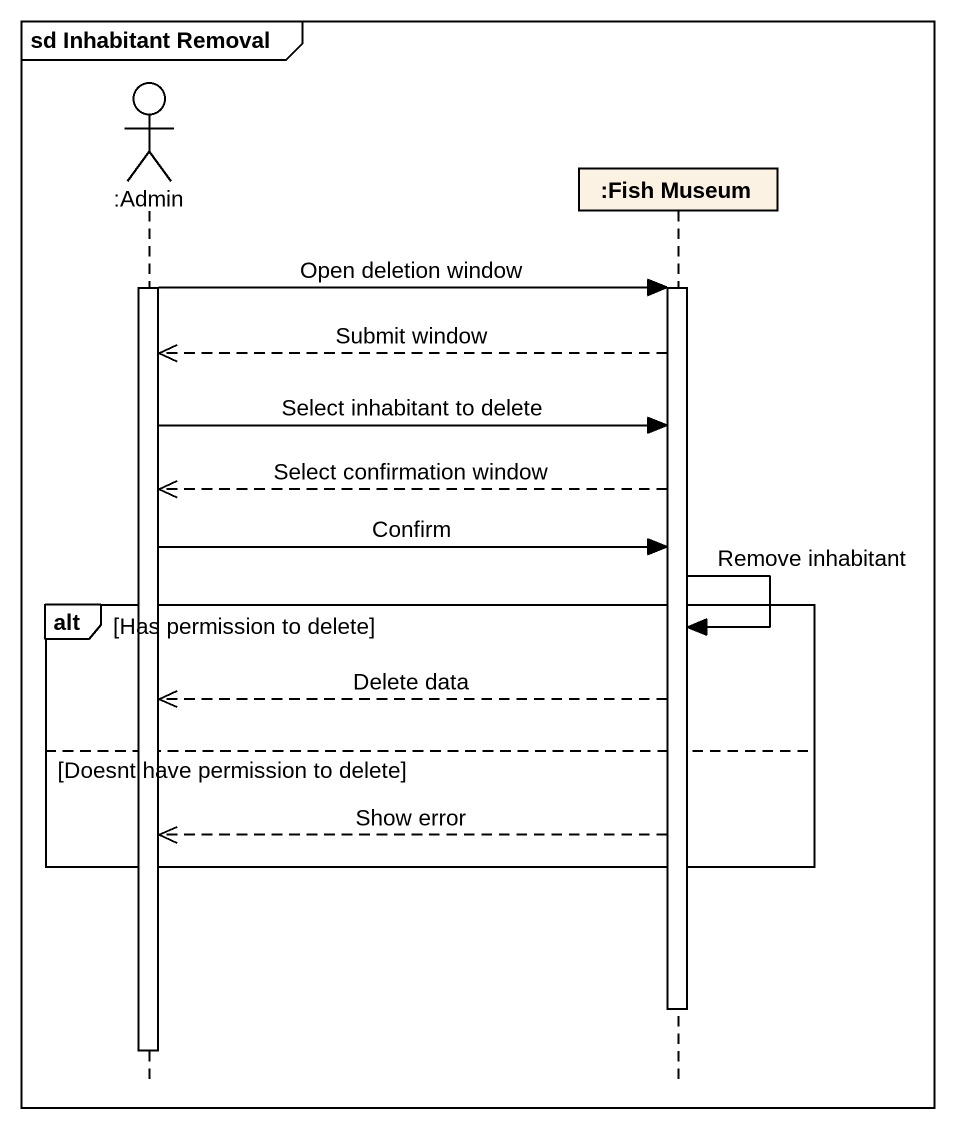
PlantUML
@startuml
mainframe sd Inhabitant Removal
hide footbox
actor ":Admin" as Admin
participant ":Fish Museum" as Fish_Museum

activate Admin
Admin -> Fish_Museum : Open deletion window
activate Fish_Museum
Fish_Museum -->> Admin : Submit window
Admin -> Fish_Museum : Select inhabitant to delete
Fish_Museum -->> Admin : Select confirmation window
Admin -> Fish_Museum : Confirm
alt Has permission to delete
  Fish_Museum -> Fish_Museum : Remove inhabitant
  Fish_Museum -->> Admin : Delete data
else Doesnt have permission to delete
  Fish_Museum -->> Admin : Show error
end
deactivate Fish_Museum
deactivate Admin
@enduml
